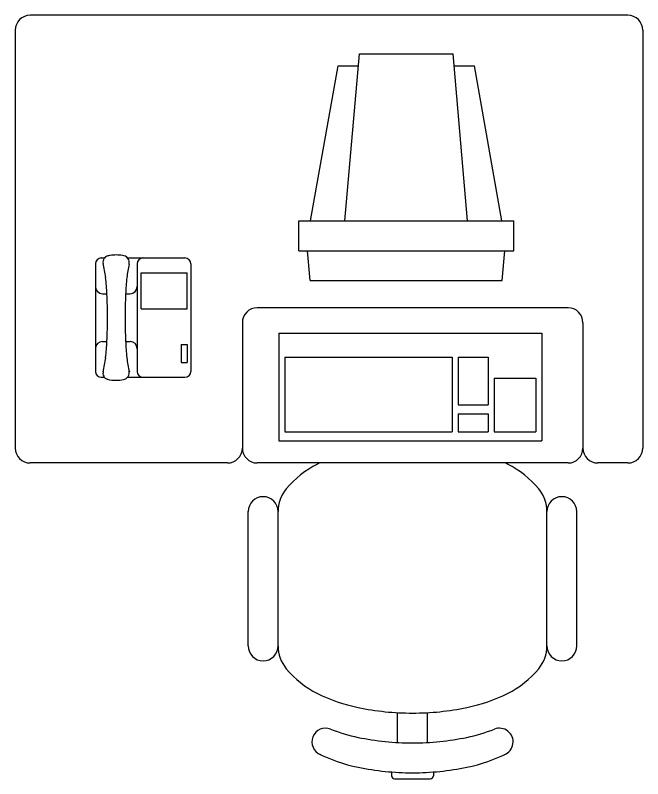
# Model space of a CAD drawing. Header units: inches. Extents: x 3.6 to 58.8, y 4.9 to 103.7.
# Drawn here: x 3.6 to 56.1, y 39.7 to 103.7 of the extents above; entities that cross this region are included whole.
import ezdxf

# ---------------------------------------------------------------- set-up
doc = ezdxf.new("R2010")
doc.units = ezdxf.units.IN
doc.header["$MEASUREMENT"] = 0

# ---------------------------------------------------------------- blocks, each defined once
blk = doc.blocks.new('DESK-COMPUTER')
for p, q in [((25, 0), (-25, 0)), ((-26.25, -1.25), (-26.25, -36.25)), ((26.25, -1.25), (26.25, -36.25)), ((1.327, -17.226), (2.552, -3.226)), ((2.552, -3.226), (10.377, -3.226)), ((11.602, -17.226), (10.377, -3.226)), ((-1.536, -17.226), (0.756, -4.226)), ((0.756, -4.226), (2.464, -4.226)), ((10.464, -4.226), (12.172, -4.226)), ((14.464, -17.226), (12.172, -4.226)), ((-2.536, -19.726), (-2.536, -17.226)), ((-2.536, -17.226), (15.464, -17.226)), ((15.464, -19.726), (15.464, -17.226)), ((-2.536, -19.726), (15.464, -19.726)), ((-1.567, -22.226), (-1.786, -19.726)), ((14.495, -22.226), (14.714, -19.726)), ((-19.05, -20.326), (-18.788, -20.326)), ((-16.858, -20.326), (-12.05, -20.326)), ((-19.55, -20.826), (-19.55, -29.826)), ((-16.05, -20.826), (-16.05, -29.826)), ((-11.55, -20.826), (-11.55, -29.826)), ((-15.725, -21.576), (-11.875, -21.576)), ((-15.725, -24.576), (-15.725, -21.576)), ((-11.875, -24.576), (-11.875, -21.576)), ((-1.567, -22.226), (14.495, -22.226)), ((-18.95, -23.326), (-18.582, -23.326)), ((-17.018, -23.326), (-16.65, -23.326)), ((-15.725, -24.576), (-11.875, -24.576)), ((20, -24.5), (-6, -24.5)), ((-7.25, -25.75), (-7.25, -36.25)), ((21.25, -25.75), (21.25, -36.25)), ((-4.187, -26.637), (17.813, -26.637)), ((-4.187, -26.637), (-4.187, -35.637)), ((17.813, -26.637), (17.813, -35.637)), ((-18.95, -27.326), (-18.582, -27.326)), ((-17.018, -27.326), (-16.65, -27.326)), ((-12.375, -27.576), (-11.875, -27.576)), ((-12.375, -27.576), (-12.375, -29.076)), ((-11.875, -27.576), (-11.875, -29.076)), ((-3.687, -28.637), (10.313, -28.637)), ((-3.687, -28.637), (-3.687, -34.887)), ((10.313, -28.637), (10.313, -34.887)), ((10.813, -28.637), (13.313, -28.637)), ((10.813, -28.637), (10.813, -32.637)), ((13.313, -28.637), (13.313, -32.637)), ((-12.375, -29.076), (-11.875, -29.076)), ((-19.05, -30.326), (-18.796, -30.326)), ((-16.858, -30.326), (-12.05, -30.326)), ((13.813, -30.387), (17.313, -30.387)), ((13.813, -30.387), (13.813, -34.887)), ((17.313, -30.387), (17.313, -34.887)), ((10.813, -32.637), (13.313, -32.637)), ((10.813, -33.387), (10.813, -34.887)), ((10.813, -33.387), (13.313, -33.387)), ((13.313, -33.387), (13.313, -34.887)), ((-3.687, -34.887), (10.313, -34.887)), ((10.813, -34.887), (13.313, -34.887)), ((13.813, -34.887), (17.313, -34.887)), ((-4.187, -35.637), (17.813, -35.637)), ((-8.5, -37.5), (-25, -37.5)), ((20, -37.5), (-6, -37.5)), ((25, -37.5), (22.5, -37.5)), ((-6.763, -52.823), (-6.763, -41.573)), ((-4.263, -52.823), (-4.263, -41.573)), ((18.237, -52.823), (18.237, -41.573)), ((20.737, -52.823), (20.737, -41.573)), ((5.737, -60.913), (5.737, -58.413)), ((8.237, -60.913), (8.237, -58.413)), ((5.237, -63.379), (5.237, -63.698)), ((5.487, -63.948), (8.487, -63.948)), ((8.737, -63.379), (8.737, -63.698))]:
    blk.add_line(p, q)
for centre, radius, start, end in [((-25, -1.25), 1.25, 90, 180), ((25, -1.25), 1.25, 0, 90), ((-19.05, -20.826), 0.5, 90, 180), ((-18.413, -20.656), 0.5, 99.53518, 194.65023), ((-18.015, -21.894), 1.8, 99.40761, 107.80241), ((-17.8, -23.195), 3.118, 90, 99.40761), ((-17.8, -23.195), 3.118, 80.59239, 90), ((-17.307, -20.725), 0.6, 346.63828, 88.42967), ((-15.55, -20.826), 0.5, 90, 180), ((-12.05, -20.826), 0.5, 0, 90), ((-27.561, -22.927), 8.926, 6.16753, 13.89684), ((-8.039, -22.927), 8.926, 166.63828, 173.83247), ((-40.778, -24.355), 22.219, 2.56288, 6.16753), ((5.178, -24.355), 22.219, 173.83247, 177.43712), ((-18.95, -22.726), 0.6, 180, 270), ((-16.65, -22.726), 0.6, 270, 0), ((-62.484, -25.326), 43.948, 360, 2.56288), ((26.884, -25.326), 43.948, 177.43712, 180), ((-6, -25.75), 1.25, 90, 180), ((20, -25.75), 1.25, 0, 90), ((-62.484, -25.326), 43.948, 357.43712, 0), ((26.884, -25.326), 43.948, 180, 182.56288), ((-18.95, -27.926), 0.6, 90, 180), ((-40.778, -26.298), 22.219, 353.83247, 357.43712), ((5.178, -26.298), 22.219, 182.56288, 186.16753), ((-16.65, -27.926), 0.6, 0, 90), ((-27.561, -27.726), 8.926, 346.10316, 353.83247), ((-8.039, -27.726), 8.926, 186.16753, 193.89684), ((-19.05, -29.826), 0.5, 180, 270), ((-18.414, -30.003), 0.5, 160.24894, 256.42453), ((-17.307, -29.928), 0.6, 281.29578, 13.36172), ((-17.258, -30.578), 0.921, 53.59579, 53.72724), ((-15.55, -29.826), 0.5, 180, 270), ((-12.05, -29.826), 0.5, 270, 0), ((-17.8, -27.458), 3.118, 256.08253, 270), ((-17.8, -27.458), 3.118, 270, 281.29578), ((-25, -36.25), 1.25, 180, 270), ((-8.5, -36.25), 1.25, 270, 0), ((-6, -36.25), 1.25, 180, 270), ((20, -36.25), 1.25, 270, 0), ((22.5, -36.25), 1.25, 180, 270), ((25, -36.25), 1.25, 270, 0), ((2.645, -44.821), 8.079, 116.56505, 140.36073), ((5.263, -50.056), 13.932, 115.67434, 116.56505), ((8.712, -50.056), 13.932, 63.43495, 64.32566), ((11.329, -44.821), 8.079, 39.63927, 63.43495), ((-1.276, -41.573), 2.987, 140.36073, 180), ((15.25, -41.573), 2.987, 360, 39.63927), ((-5.513, -41.573), 1.25, 0, 180), ((19.487, -41.573), 1.25, 0, 180), ((-5.513, -52.823), 1.25, 180, 0), ((-1.276, -52.823), 2.987, 180, 219.63927), ((15.25, -52.823), 2.987, 320.36073, 0), ((19.487, -52.823), 1.25, 180, 0), ((2.645, -49.575), 8.079, 219.63927, 243.43495), ((11.329, -49.575), 8.079, 296.56505, 320.36073), ((5.263, -44.339), 13.932, 243.43495, 258.29908), ((8.712, -44.339), 13.932, 281.70092, 296.56505), ((6.987, -36.013), 22.435, 258.29908, 270), ((6.987, -36.013), 22.435, 270, 281.70092), ((-0.284, -60.861), 1.147, 68.4187, 248.4187), ((5.263, -46.839), 13.932, 248.4187, 258.29908), ((8.712, -46.839), 13.932, 281.70092, 291.5813), ((14.258, -60.861), 1.147, 291.5813, 111.5813), ((6.987, -38.513), 22.435, 258.29908, 270), ((6.987, -38.513), 22.435, 270, 281.70092), ((5.263, -49.339), 13.932, 243.43495, 258.29908), ((8.712, -49.339), 13.932, 281.70092, 296.56505), ((6.987, -41.013), 22.435, 258.29908, 270), ((6.987, -41.013), 22.435, 270, 281.70092), ((5.487, -63.698), 0.25, 180, 270), ((8.487, -63.698), 0.25, 270, 0)]:
    blk.add_arc(centre, radius, start, end)

msp = doc.modelspace()

# ---------------------------------------------------------------- block references
msp.add_blockref('DESK-COMPUTER', (29.812, 103.663))

doc.saveas('drawing.dxf')
